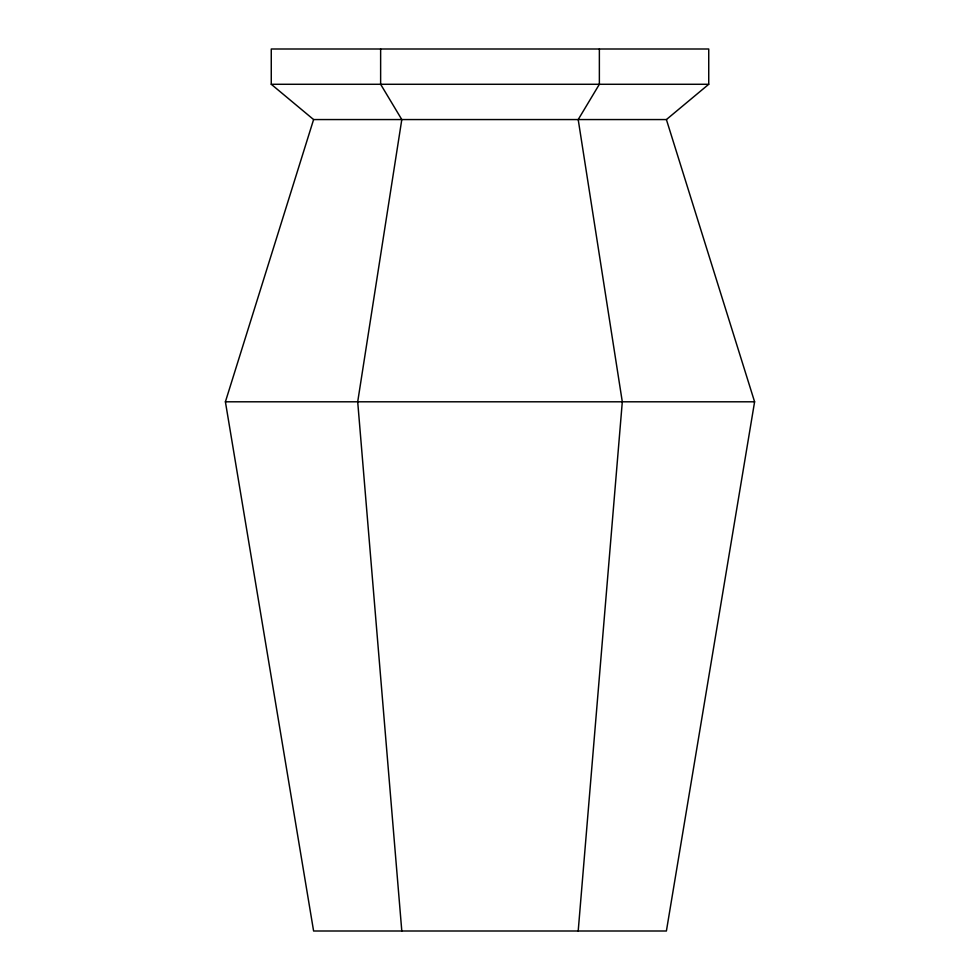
<?xml version="1.0" encoding="UTF-8"?>
<svg xmlns="http://www.w3.org/2000/svg" width="980" height="980" viewBox="0 0 980 980"><rect width="100%" height="100%" fill="white"/><g stroke="black" fill="none" stroke-linecap="round" stroke-linejoin="round"><path stroke-width="1.47" d="M578.2 931L622.3 401.8L578.2 119.56L599.368 84.28L599.368 49M666.4 119.56L754.6 401.8L666.4 931L313.6 931L225.4 401.8L313.6 119.56L271.264 84.28L271.264 49L708.736 49L708.736 84.28L666.4 119.56L313.6 119.56M271.264 84.28L708.736 84.28M225.4 401.8L754.6 401.8M401.8 931L357.7 401.8L401.8 119.56L380.632 84.28L380.632 49"/></g></svg>
